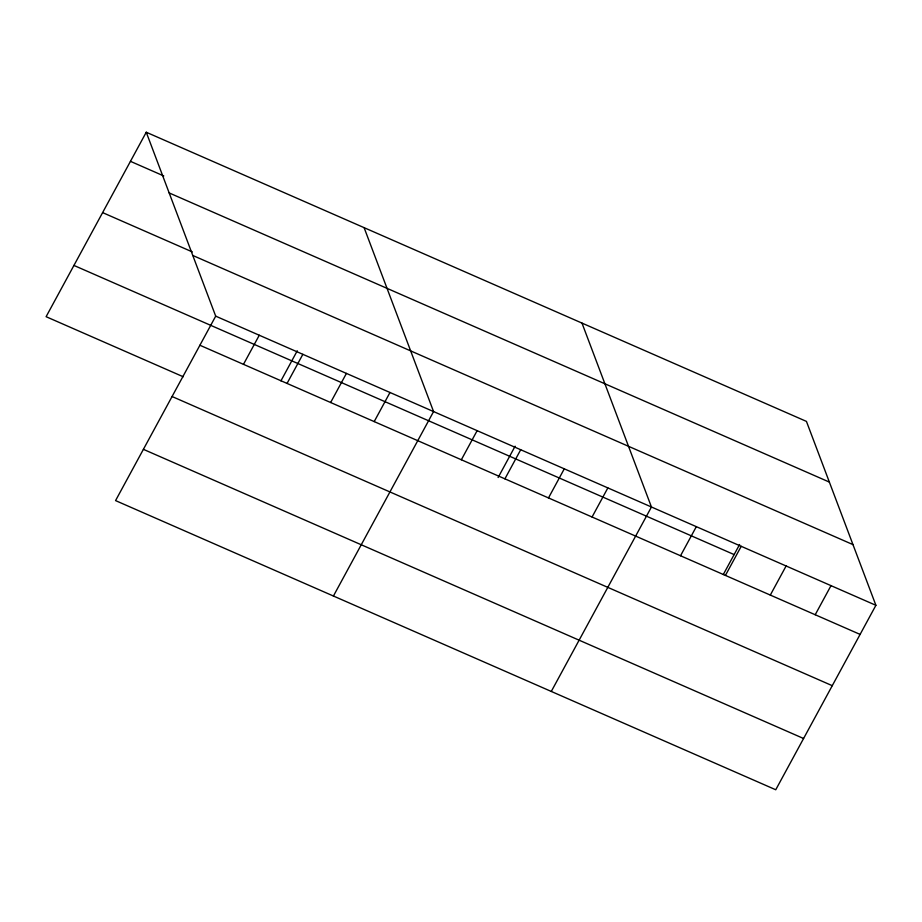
<?xml version="1.0" encoding="UTF-8"?>
<svg xmlns="http://www.w3.org/2000/svg" width="922" height="922" viewBox="0 0 922 922"><rect width="100%" height="100%" fill="white"/><g stroke="black" fill="none" stroke-linecap="round" stroke-linejoin="round"><path stroke-width="1.38" d="M146.252 132.238L215.702 316.154L115.561 500.6L775.748 789.762L875.9 605.305L806.439 421.4L146.252 132.238L46.1 316.695L183.224 376.752M243.477 364.34L259.278 335.239M280.933 380.855L297.264 350.786M287.053 383.425L302.854 354.325M330.629 402.511L346.43 373.398M374.194 421.596L389.994 392.484M333.418 596.027L433.571 411.569L364.109 227.665M461.346 459.755L477.147 430.655M498.122 477.527L515.121 446.213M504.91 478.841L520.711 449.74M548.486 497.926L564.287 468.825M592.062 517.012L607.863 487.911M551.287 691.442L651.439 506.996L581.978 323.08M680.528 555.759L696.329 526.658M723.263 574.59L739.594 544.522M725.418 575.42L741.219 546.32M770.308 595.082L786.109 565.981M815.209 614.744L831.01 585.643M130.451 161.338L163.77 175.941M169.175 192.929L829.362 482.091M102.619 212.613L192.318 251.902M192.79 255.463L852.977 544.614M215.702 316.154L875.9 605.305M73.933 265.432L734.131 554.583M199.901 345.254L860.099 634.405M172.068 396.518L832.266 685.68M143.394 449.337L803.581 738.499"/></g></svg>
